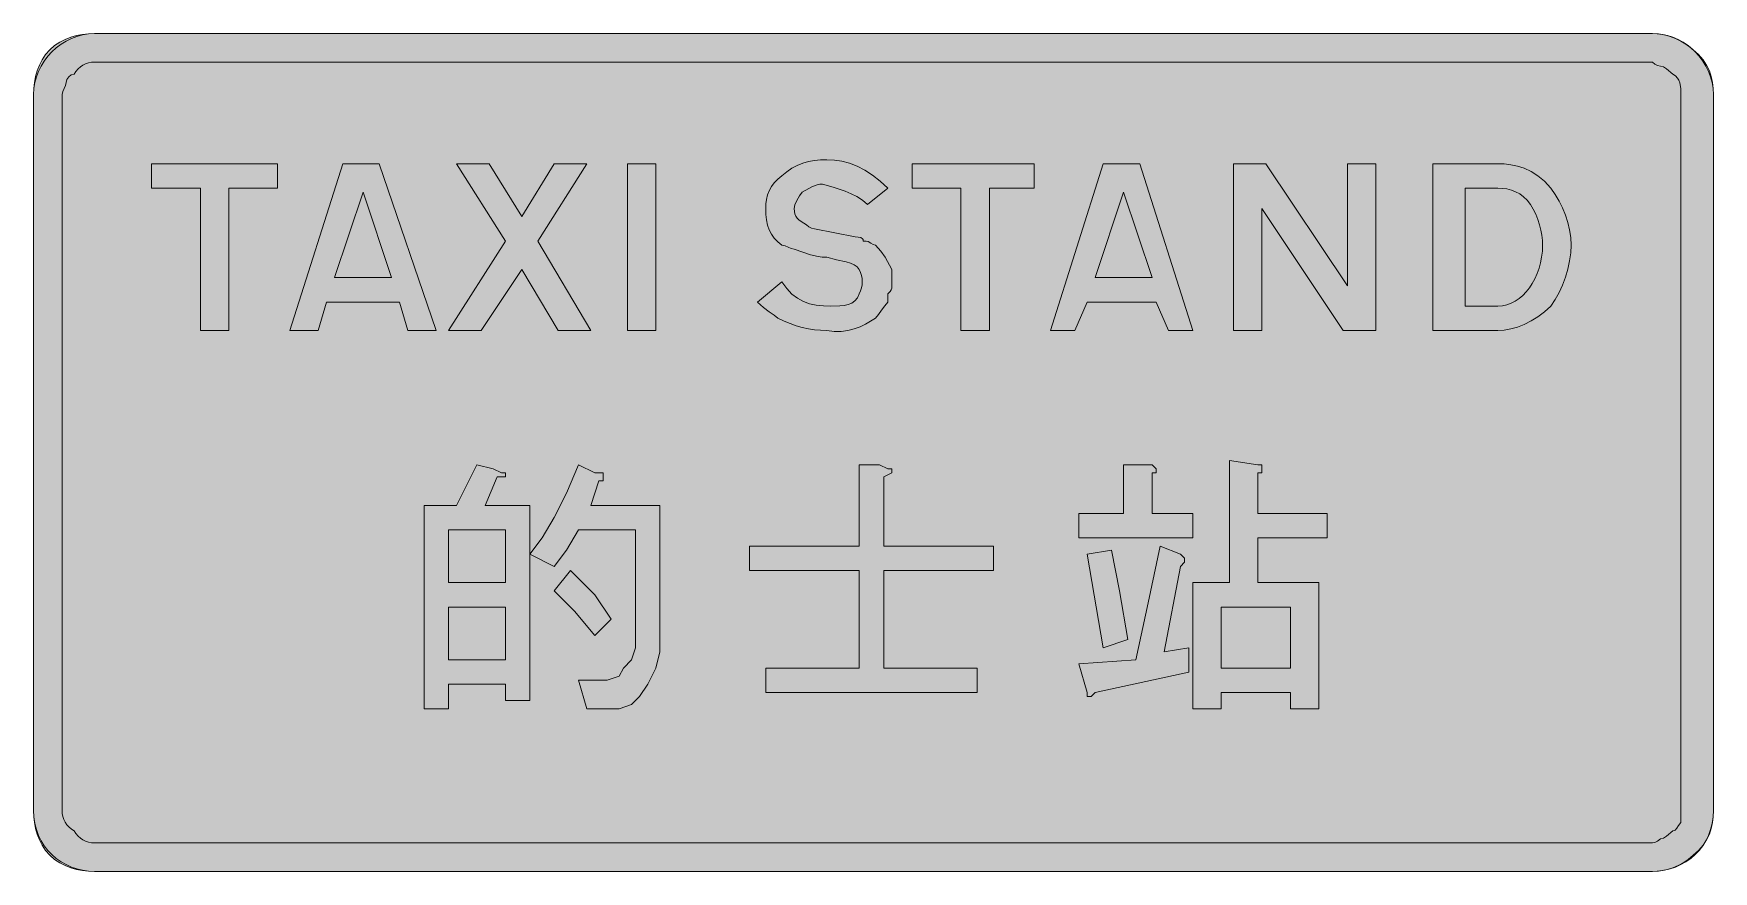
# Model space of a CAD drawing. Header units: metres. Extents: x 37 to 532, y 12 to 259.
import ezdxf

# ---------------------------------------------------------------- set-up
doc = ezdxf.new("R2010")
doc.units = ezdxf.units.M
for name, color, linetype, true_color in [('FILL_LIME_00FF00', 7, 'Continuous', 0x00ff00), ('FILL_WHITE_FFFFFF', 7, 'Continuous', 0xffffff), ('STROKE_LIME_00FF00', 7, 'Continuous', 0x00ff00)]:
    doc.layers.add(name, color=color, linetype=linetype, true_color=true_color)

msp = doc.modelspace()

# ---------------------------------------------------------------- hatches: boundary and pattern name
at = {"layer": 'FILL_LIME_00FF00', "true_color": 0x00ff00}
h = msp.add_hatch(color=7, dxfattribs=at)
h.dxf.hatch_style = 1
h.paths.add_polyline_path([(53.79, 19.98), (52.91, 20.14), (52.05, 20.43), (51.24, 20.82), (50.48, 21.33), (49.8, 21.94), (49.19, 22.68), (48.69, 23.52), (47.85, 24.02), (47.12, 24.63), (46.5, 25.31), (45.99, 26.07), (45.6, 26.88), (45.32, 27.74), (45.15, 28.62), (45.09, 29.52), (45.09, 240.72), (45.28, 241.62), (45.69, 242.52), (46.1, 243.42), (46.29, 244.32), (46.5, 245.2), (47.04, 245.97), (47.81, 246.51), (48.69, 246.72), (49.19, 247.56), (49.8, 248.29), (50.48, 248.91), (51.24, 249.42), (52.05, 249.81), (52.91, 250.09), (53.79, 250.26), (54.69, 250.32), (514.29, 250.32), (515.04, 249.72), (515.81, 249.31), (516.69, 249.12), (517.59, 248.91), (518.49, 248.37), (520.29, 246.72), (521.08, 246.22), (521.68, 245.61), (522.1, 244.93), (522.39, 244.17), (522.65, 242.5), (522.69, 240.72), (522.69, 29.52), (522.69, 25.92), (521.98, 25.04), (521.49, 24.27), (521, 23.73), (520.69, 23.57), (520.29, 23.52), (518.49, 21.87), (517.59, 21.33), (516.69, 21.12), (515.81, 20.43), (515.04, 20.07), (514.29, 19.92), (54.69, 19.92), (53.79, 19.98)])
at = {"layer": 'FILL_WHITE_FFFFFF', "true_color": 0xffffff}
h = msp.add_hatch(color=7, dxfattribs=at)
h.dxf.hatch_style = 1
h.paths.add_polyline_path([(514.29, 258.72), (515.69, 258.66), (517.18, 258.48), (518.72, 258.15), (520.29, 257.67), (521.86, 257.02), (523.4, 256.19), (524.89, 255.16), (526.29, 253.92), (527.93, 252.52), (529.25, 251.01), (530.3, 249.43), (531.09, 247.77), (531.66, 246.06), (532.03, 244.3), (532.23, 242.52), (532.29, 240.72), (532.29, 29.52), (532.23, 27.72), (532.03, 25.94), (531.66, 24.18), (531.09, 22.47), (530.3, 20.81), (529.25, 19.23), (527.93, 17.72), (526.29, 16.32), (524.89, 15.08), (523.4, 14.05), (521.86, 13.22), (520.29, 12.57), (518.72, 12.09), (517.18, 11.76), (515.69, 11.58), (514.29, 11.52), (54.69, 11.52), (52.89, 11.58), (51.11, 11.76), (49.35, 12.09), (47.64, 12.57), (45.98, 13.22), (44.4, 14.05), (42.89, 15.08), (41.49, 16.32), (40.25, 17.72), (39.22, 19.23), (38.39, 20.81), (37.74, 22.47), (37.26, 24.18), (36.93, 25.94), (36.75, 27.72), (36.69, 29.52), (36.69, 240.72), (36.75, 242.52), (36.93, 244.3), (37.26, 246.06), (37.74, 247.77), (38.39, 249.43), (39.22, 251.01), (40.25, 252.52), (41.49, 253.92), (42.89, 255.16), (44.4, 256.19), (45.98, 257.02), (47.64, 257.67), (49.35, 258.15), (51.11, 258.48), (52.89, 258.66), (54.69, 258.72), (514.29, 258.72)])
h = msp.add_hatch(color=7, dxfattribs=at)
h.dxf.hatch_style = 1
h.paths.add_polyline_path([(85.89, 171.12), (85.89, 213.12), (71.49, 213.12), (71.49, 220.32), (108.69, 220.32), (108.69, 213.12), (94.29, 213.12), (94.29, 171.12), (85.89, 171.12)])
h = msp.add_hatch(color=7, dxfattribs=at)
h.dxf.hatch_style = 1
h.paths.add_polyline_path([(155.49, 171.12), (147.09, 171.12), (144.69, 179.52), (123.09, 179.52), (120.69, 171.12), (112.29, 171.12), (127.89, 220.32), (138.69, 220.32), (155.49, 171.12)])
h.paths.add_polyline_path([(142.29, 186.72), (133.89, 211.92), (125.49, 186.72), (142.29, 186.72)], flags=16)
h = msp.add_hatch(color=7, dxfattribs=at)
h.dxf.hatch_style = 1
h.paths.add_polyline_path([(201.09, 171.12), (191.49, 171.12), (180.69, 189.12), (168.69, 171.12), (159.09, 171.12), (175.89, 197.52), (161.49, 220.32), (171.09, 220.32), (180.69, 204.72), (190.29, 220.32), (199.89, 220.32), (185.49, 197.52), (201.09, 171.12)])
h = msp.add_hatch(color=7, dxfattribs=at)
h.dxf.hatch_style = 1
h.paths.add_polyline_path([(220.29, 171.12), (211.89, 171.12), (211.89, 220.32), (220.29, 220.32), (220.29, 171.12)])
h = msp.add_hatch(color=7, dxfattribs=at)
h.dxf.hatch_style = 1
h.paths.add_polyline_path([(257.49, 185.52), (258.9, 183.49), (260.41, 181.86), (262.05, 180.61), (263.79, 179.67), (265.65, 179.02), (267.62, 178.6), (269.7, 178.38), (271.89, 178.32), (274.55, 178.38), (275.81, 178.51), (276.99, 178.77), (278.05, 179.2), (278.98, 179.84), (279.73, 180.73), (280.29, 181.92), (280.68, 182.82), (280.96, 183.72), (281.13, 184.62), (281.19, 185.52), (281.13, 186.42), (280.96, 187.32), (280.68, 188.22), (280.29, 189.12), (279.68, 189.91), (278.79, 190.53), (277.67, 191), (276.39, 191.37), (273.54, 191.99), (270.69, 192.72), (269.39, 192.77), (268.18, 192.93), (265.89, 193.47), (261.09, 195.12), (260.19, 195.31), (259.29, 195.72), (258.39, 196.13), (257.49, 196.32), (256.25, 197.28), (255.22, 198.34), (254.39, 199.53), (253.74, 200.82), (253.26, 202.23), (252.93, 203.74), (252.75, 205.38), (252.69, 207.12), (252.75, 208.47), (252.93, 209.8), (253.26, 211.11), (253.74, 212.37), (254.39, 213.58), (255.22, 214.71), (256.25, 215.77), (257.49, 216.72), (258.89, 217.96), (260.4, 218.99), (261.98, 219.82), (263.64, 220.47), (265.35, 220.95), (267.11, 221.28), (268.89, 221.46), (270.69, 221.52), (272.94, 221.41), (275.19, 221.05), (277.44, 220.44), (279.69, 219.57), (281.94, 218.41), (284.19, 216.96), (286.44, 215.2), (288.69, 213.12), (282.69, 208.32), (281.24, 209.56), (279.62, 210.61), (277.88, 211.48), (276.09, 212.22), (272.57, 213.38), (269.49, 214.32), (268.64, 214.27), (267.88, 214.11), (266.49, 213.57), (263.49, 211.92), (262.61, 210.83), (261.84, 209.52), (261.3, 208.21), (261.09, 207.12), (261.15, 206.27), (261.31, 205.53), (261.6, 204.86), (261.99, 204.27), (262.5, 203.73), (263.11, 203.24), (264.69, 202.32), (265.44, 201.72), (266.21, 201.31), (267.09, 201.12), (279.09, 198.72), (279.97, 198.7), (280.74, 198.57), (281.28, 198.21), (281.44, 197.92), (281.49, 197.52), (282.28, 197.47), (282.9, 197.33), (283.74, 196.92), (284.36, 196.51), (285.09, 196.32), (286.68, 194.52), (287.94, 192.72), (289.89, 189.12), (289.89, 186.72), (289.89, 185.52), (289.89, 184.32), (289.87, 183.61), (289.74, 183.12), (289.38, 182.63), (288.69, 181.92), (288.69, 179.52), (287.79, 178.43), (286.89, 177.12), (285.99, 175.81), (285.09, 174.72), (282.16, 172.98), (280.53, 172.21), (278.79, 171.57), (276.93, 171.1), (274.96, 170.84), (272.88, 170.83), (270.69, 171.12), (268.89, 171.18), (267.09, 171.34), (265.29, 171.63), (263.49, 172.02), (261.69, 172.53), (259.89, 173.14), (258.09, 173.88), (256.29, 174.72), (255.18, 175.64), (253.74, 176.67), (252.07, 177.93), (250.29, 179.52), (257.49, 185.52)])
h = msp.add_hatch(color=7, dxfattribs=at)
h.dxf.hatch_style = 1
h.paths.add_polyline_path([(318.69, 171.12), (310.29, 171.12), (310.29, 213.12), (295.89, 213.12), (295.89, 220.32), (331.89, 220.32), (331.89, 213.12), (318.69, 213.12), (318.69, 171.12)])
h = msp.add_hatch(color=7, dxfattribs=at)
h.dxf.hatch_style = 1
h.paths.add_polyline_path([(378.69, 171.12), (371.49, 171.12), (367.89, 179.52), (347.49, 179.52), (343.89, 171.12), (336.69, 171.12), (352.29, 220.32), (363.09, 220.32), (378.69, 171.12)])
h.paths.add_polyline_path([(366.69, 186.72), (358.29, 211.92), (349.89, 186.72), (366.69, 186.72)], flags=16)
h = msp.add_hatch(color=7, dxfattribs=at)
h.dxf.hatch_style = 1
h.paths.add_polyline_path([(390.69, 220.32), (400.29, 220.32), (424.29, 184.32), (424.29, 220.32), (432.69, 220.32), (432.69, 171.12), (423.09, 171.12), (399.09, 207.12), (399.09, 171.12), (390.69, 171.12), (390.69, 220.32)])
h = msp.add_hatch(color=7, dxfattribs=at)
h.dxf.hatch_style = 1
h.paths.add_polyline_path([(468.69, 220.32), (470.54, 220.26), (472.48, 220.04), (474.47, 219.62), (476.49, 218.97), (478.51, 218.03), (480.5, 216.78), (482.44, 215.15), (484.29, 213.12), (485.58, 211.27), (486.75, 209.31), (487.77, 207.28), (488.64, 205.17), (489.34, 203.01), (489.86, 200.8), (490.18, 198.57), (490.29, 196.32), (490.18, 194.02), (489.86, 191.65), (489.34, 189.25), (488.64, 186.87), (487.77, 184.54), (486.75, 182.31), (485.58, 180.23), (484.29, 178.32), (482.44, 176.63), (480.5, 175.17), (478.51, 173.93), (476.49, 172.92), (474.47, 172.13), (472.48, 171.57), (470.54, 171.23), (468.69, 171.12), (449.49, 171.12), (449.49, 220.32), (468.69, 220.32)])
h.paths.add_polyline_path([(468.69, 178.32), (470.02, 178.42), (471.32, 178.7), (472.58, 179.16), (473.79, 179.78), (474.94, 180.56), (476.03, 181.48), (477.05, 182.54), (477.99, 183.72), (478.85, 185.01), (479.61, 186.41), (480.28, 187.89), (480.84, 189.46), (481.29, 191.09), (481.62, 192.79), (481.82, 194.54), (481.89, 196.32), (481.83, 197.72), (481.67, 199.21), (481.38, 200.75), (480.99, 202.32), (480.48, 203.89), (479.87, 205.43), (479.13, 206.92), (478.29, 208.32), (477.34, 209.56), (476.28, 210.59), (475.15, 211.42), (473.94, 212.07), (472.68, 212.55), (471.37, 212.88), (470.04, 213.06), (468.69, 213.12), (459.09, 213.12), (459.09, 178.32), (468.69, 178.32)], flags=16)
h = msp.add_hatch(color=7, dxfattribs=at)
h.dxf.hatch_style = 1
h.paths.add_polyline_path([(175.89, 129.12), (175.89, 127.92), (173.49, 127.92), (169.89, 119.52), (183.09, 119.52), (183.09, 61.92), (175.89, 61.92), (175.89, 66.72), (159.09, 66.72), (159.09, 59.52), (151.89, 59.52), (151.89, 119.52), (161.49, 119.52), (167.49, 131.52), (172.29, 130.32), (174.69, 129.12), (175.89, 129.12)])
h.paths.add_polyline_path([(159.09, 112.32), (159.09, 96.72), (175.89, 96.72), (175.89, 112.32), (159.09, 112.32)], flags=16)
h.paths.add_polyline_path([(175.89, 89.52), (159.09, 89.52), (159.09, 73.92), (175.89, 73.92), (175.89, 89.52)], flags=16)
h = msp.add_hatch(color=7, dxfattribs=at)
h.dxf.hatch_style = 1
h.paths.add_polyline_path([(204.69, 129.12), (204.69, 127.92), (204.69, 126.72), (203.49, 126.72), (201.09, 119.52), (221.49, 119.52), (221.49, 91.92), (221.49, 83.52), (221.49, 76.32), (220.29, 71.52), (217.89, 66.72), (215.49, 63.12), (213.09, 60.72), (209.49, 59.52), (204.69, 59.52), (199.89, 59.52), (197.49, 67.92), (203.49, 67.92), (205.89, 67.92), (209.49, 69.12), (210.69, 71.52), (213.09, 73.92), (214.29, 77.52), (214.29, 82.32), (214.29, 87.12), (214.29, 91.92), (214.29, 112.32), (197.49, 112.32), (193.89, 106.32), (190.29, 101.52), (183.09, 105.12), (186.69, 109.92), (190.29, 115.92), (193.89, 123.12), (197.49, 131.52), (202.29, 129.12), (204.69, 129.12)])
h = msp.add_hatch(color=7, dxfattribs=at)
h.dxf.hatch_style = 1
h.paths.add_polyline_path([(288.69, 130.32), (289.89, 130.32), (289.89, 129.12), (287.49, 127.92), (287.49, 107.52), (319.89, 107.52), (319.89, 100.32), (287.49, 100.32), (287.49, 71.52), (315.09, 71.52), (315.09, 64.32), (252.69, 64.32), (252.69, 71.52), (280.29, 71.52), (280.29, 100.32), (247.89, 100.32), (247.89, 107.52), (280.29, 107.52), (280.29, 131.52), (286.29, 131.52), (288.69, 130.32)])
h = msp.add_hatch(color=7, dxfattribs=at)
h.dxf.hatch_style = 1
h.paths.add_polyline_path([(358.29, 117.12), (358.29, 131.52), (365.49, 131.52), (366.69, 131.52), (367.89, 130.32), (367.89, 129.12), (366.69, 129.12), (366.69, 117.12), (378.69, 117.12), (378.69, 109.92), (345.09, 109.92), (345.09, 117.12), (358.29, 117.12)])
h = msp.add_hatch(color=7, dxfattribs=at)
h.dxf.hatch_style = 1
h.paths.add_polyline_path([(389.49, 132.72), (397.89, 131.52), (399.09, 131.52), (399.09, 130.32), (399.09, 129.12), (397.89, 129.12), (397.89, 117.12), (418.29, 117.12), (418.29, 109.92), (397.89, 109.92), (397.89, 96.72), (415.89, 96.72), (415.89, 59.52), (407.49, 59.52), (407.49, 64.32), (387.09, 64.32), (387.09, 59.52), (378.69, 59.52), (378.69, 96.72), (389.49, 96.72), (389.49, 132.72)])
h.paths.add_polyline_path([(407.49, 89.52), (387.09, 89.52), (387.09, 71.52), (407.49, 71.52), (407.49, 89.52)], flags=16)
h = msp.add_hatch(color=7, dxfattribs=at)
h.dxf.hatch_style = 1
h.paths.add_polyline_path([(361.89, 73.92), (365.49, 90.72), (369.09, 107.52), (375.09, 105.12), (376.29, 103.92), (376.29, 102.72), (375.09, 101.52), (370.29, 76.32), (377.49, 77.52), (377.49, 70.32), (349.89, 64.32), (348.69, 63.12), (347.49, 63.12), (347.49, 64.32), (345.09, 72.72), (361.89, 73.92)])
h = msp.add_hatch(color=7, dxfattribs=at)
h.dxf.hatch_style = 1
h.paths.add_polyline_path([(347.49, 105.12), (354.69, 106.32), (357.09, 94.32), (359.49, 79.92), (352.29, 77.52), (347.49, 105.12)])
h = msp.add_hatch(color=7, dxfattribs=at)
h.dxf.hatch_style = 1
h.paths.add_polyline_path([(202.29, 93.12), (207.09, 85.92), (202.29, 81.12), (196.29, 88.32), (190.29, 94.32), (195.09, 100.32), (202.29, 93.12)])

# ---------------------------------------------------------------- linework, layer by layer
at = {"layer": 'FILL_LIME_00FF00', "lineweight": 0, "true_color": 0x00ff00}
msp.add_lwpolyline([(53.79, 19.98), (52.91, 20.14), (52.05, 20.43), (51.24, 20.82), (50.48, 21.33), (49.8, 21.94), (49.19, 22.68), (48.69, 23.52), (47.85, 24.02), (47.12, 24.63), (46.5, 25.31), (45.99, 26.07), (45.6, 26.88), (45.32, 27.74), (45.15, 28.62), (45.09, 29.52), (45.09, 240.72), (45.28, 241.62), (45.69, 242.52), (46.1, 243.42), (46.29, 244.32), (46.5, 245.2), (47.04, 245.97), (47.81, 246.51), (48.69, 246.72), (49.19, 247.56), (49.8, 248.29), (50.48, 248.91), (51.24, 249.42), (52.05, 249.81), (52.91, 250.09), (53.79, 250.26), (54.69, 250.32), (514.29, 250.32), (515.04, 249.72), (515.81, 249.31), (516.69, 249.12), (517.59, 248.91), (518.49, 248.37), (520.29, 246.72), (521.08, 246.22), (521.68, 245.61), (522.1, 244.93), (522.39, 244.17), (522.65, 242.5), (522.69, 240.72), (522.69, 29.52), (522.69, 25.92), (521.98, 25.04), (521.49, 24.27), (521, 23.73), (520.69, 23.57), (520.29, 23.52), (518.49, 21.87), (517.59, 21.33), (516.69, 21.12), (515.81, 20.43), (515.04, 20.07), (514.29, 19.92), (54.69, 19.92)], close=True, dxfattribs=at)
at = {"layer": 'FILL_WHITE_FFFFFF', "lineweight": 0, "true_color": 0xffffff}
for points in [[(514.29, 258.72), (515.69, 258.66), (517.18, 258.48), (518.72, 258.15), (520.29, 257.67), (521.86, 257.02), (523.4, 256.19), (524.89, 255.16), (526.29, 253.92), (527.93, 252.52), (529.25, 251.01), (530.3, 249.43), (531.09, 247.77), (531.66, 246.06), (532.03, 244.3), (532.23, 242.52), (532.29, 240.72), (532.29, 29.52), (532.23, 27.72), (532.03, 25.94), (531.66, 24.18), (531.09, 22.47), (530.3, 20.81), (529.25, 19.23), (527.93, 17.72), (526.29, 16.32), (524.89, 15.08), (523.4, 14.05), (521.86, 13.22), (520.29, 12.57), (518.72, 12.09), (517.18, 11.76), (515.69, 11.58), (514.29, 11.52), (54.69, 11.52), (52.89, 11.58), (51.11, 11.76), (49.35, 12.09), (47.64, 12.57), (45.98, 13.22), (44.4, 14.05), (42.89, 15.08), (41.49, 16.32), (40.25, 17.72), (39.22, 19.23), (38.39, 20.81), (37.74, 22.47), (37.26, 24.18), (36.93, 25.94), (36.75, 27.72), (36.69, 29.52), (36.69, 240.72), (36.75, 242.52), (36.93, 244.3), (37.26, 246.06), (37.74, 247.77), (38.39, 249.43), (39.22, 251.01), (40.25, 252.52), (41.49, 253.92), (42.89, 255.16), (44.4, 256.19), (45.98, 257.02), (47.64, 257.67), (49.35, 258.15), (51.11, 258.48), (52.89, 258.66), (54.69, 258.72)], [(85.89, 171.12), (85.89, 213.12), (71.49, 213.12), (71.49, 220.32), (108.69, 220.32), (108.69, 213.12), (94.29, 213.12), (94.29, 171.12)], [(155.49, 171.12), (147.09, 171.12), (144.69, 179.52), (123.09, 179.52), (120.69, 171.12), (112.29, 171.12), (127.89, 220.32), (138.69, 220.32)], [(201.09, 171.12), (191.49, 171.12), (180.69, 189.12), (168.69, 171.12), (159.09, 171.12), (175.89, 197.52), (161.49, 220.32), (171.09, 220.32), (180.69, 204.72), (190.29, 220.32), (199.89, 220.32), (185.49, 197.52)], [(220.29, 171.12), (211.89, 171.12), (211.89, 220.32), (220.29, 220.32)], [(257.49, 185.52), (258.9, 183.49), (260.41, 181.86), (262.05, 180.61), (263.79, 179.67), (265.65, 179.02), (267.62, 178.6), (269.7, 178.38), (271.89, 178.32), (274.55, 178.38), (275.81, 178.51), (276.99, 178.77), (278.05, 179.2), (278.98, 179.84), (279.73, 180.73), (280.29, 181.92), (280.68, 182.82), (280.96, 183.72), (281.13, 184.62), (281.19, 185.52), (281.13, 186.42), (280.96, 187.32), (280.68, 188.22), (280.29, 189.12), (279.68, 189.91), (278.79, 190.53), (277.67, 191), (276.39, 191.37), (273.54, 191.99), (270.69, 192.72), (269.39, 192.77), (268.18, 192.93), (265.89, 193.47), (261.09, 195.12), (260.19, 195.31), (259.29, 195.72), (258.39, 196.13), (257.49, 196.32), (256.25, 197.28), (255.22, 198.34), (254.39, 199.53), (253.74, 200.82), (253.26, 202.23), (252.93, 203.74), (252.75, 205.38), (252.69, 207.12), (252.75, 208.47), (252.93, 209.8), (253.26, 211.11), (253.74, 212.37), (254.39, 213.58), (255.22, 214.71), (256.25, 215.77), (257.49, 216.72), (258.89, 217.96), (260.4, 218.99), (261.98, 219.82), (263.64, 220.47), (265.35, 220.95), (267.11, 221.28), (268.89, 221.46), (270.69, 221.52), (272.94, 221.41), (275.19, 221.05), (277.44, 220.44), (279.69, 219.57), (281.94, 218.41), (284.19, 216.96), (286.44, 215.2), (288.69, 213.12), (282.69, 208.32), (281.24, 209.56), (279.62, 210.61), (277.88, 211.48), (276.09, 212.22), (272.57, 213.38), (269.49, 214.32), (268.64, 214.27), (267.88, 214.11), (266.49, 213.57), (263.49, 211.92), (262.61, 210.83), (261.84, 209.52), (261.3, 208.21), (261.09, 207.12), (261.15, 206.27), (261.31, 205.53), (261.6, 204.86), (261.99, 204.27), (262.5, 203.73), (263.11, 203.24), (264.69, 202.32), (265.44, 201.72), (266.21, 201.31), (267.09, 201.12), (279.09, 198.72), (279.97, 198.7), (280.74, 198.57), (281.28, 198.21), (281.44, 197.92), (281.49, 197.52), (282.28, 197.47), (282.9, 197.33), (283.74, 196.92), (284.36, 196.51), (285.09, 196.32), (286.68, 194.52), (287.94, 192.72), (289.89, 189.12), (289.89, 186.72), (289.89, 185.52), (289.89, 184.32), (289.87, 183.61), (289.74, 183.12), (289.38, 182.63), (288.69, 181.92), (288.69, 179.52), (287.79, 178.43), (286.89, 177.12), (285.99, 175.81), (285.09, 174.72), (282.16, 172.98), (280.53, 172.21), (278.79, 171.57), (276.93, 171.1), (274.96, 170.84), (272.88, 170.83), (270.69, 171.12), (268.89, 171.18), (267.09, 171.34), (265.29, 171.63), (263.49, 172.02), (261.69, 172.53), (259.89, 173.14), (258.09, 173.88), (256.29, 174.72), (255.18, 175.64), (253.74, 176.67), (252.07, 177.93), (250.29, 179.52)], [(318.69, 171.12), (310.29, 171.12), (310.29, 213.12), (295.89, 213.12), (295.89, 220.32), (331.89, 220.32), (331.89, 213.12), (318.69, 213.12)], [(378.69, 171.12), (371.49, 171.12), (367.89, 179.52), (347.49, 179.52), (343.89, 171.12), (336.69, 171.12), (352.29, 220.32), (363.09, 220.32)], [(390.69, 220.32), (400.29, 220.32), (424.29, 184.32), (424.29, 220.32), (432.69, 220.32), (432.69, 171.12), (423.09, 171.12), (399.09, 207.12), (399.09, 171.12), (390.69, 171.12)], [(468.69, 220.32), (470.54, 220.26), (472.48, 220.04), (474.47, 219.62), (476.49, 218.97), (478.51, 218.03), (480.5, 216.78), (482.44, 215.15), (484.29, 213.12), (485.58, 211.27), (486.75, 209.31), (487.77, 207.28), (488.64, 205.17), (489.34, 203.01), (489.86, 200.8), (490.18, 198.57), (490.29, 196.32), (490.18, 194.02), (489.86, 191.65), (489.34, 189.25), (488.64, 186.87), (487.77, 184.54), (486.75, 182.31), (485.58, 180.23), (484.29, 178.32), (482.44, 176.63), (480.5, 175.17), (478.51, 173.93), (476.49, 172.92), (474.47, 172.13), (472.48, 171.57), (470.54, 171.23), (468.69, 171.12), (449.49, 171.12), (449.49, 220.32)], [(468.69, 178.32), (470.02, 178.42), (471.32, 178.7), (472.58, 179.16), (473.79, 179.78), (474.94, 180.56), (476.03, 181.48), (477.05, 182.54), (477.99, 183.72), (478.85, 185.01), (479.61, 186.41), (480.28, 187.89), (480.84, 189.46), (481.29, 191.09), (481.62, 192.79), (481.82, 194.54), (481.89, 196.32), (481.83, 197.72), (481.67, 199.21), (481.38, 200.75), (480.99, 202.32), (480.48, 203.89), (479.87, 205.43), (479.13, 206.92), (478.29, 208.32), (477.34, 209.56), (476.28, 210.59), (475.15, 211.42), (473.94, 212.07), (472.68, 212.55), (471.37, 212.88), (470.04, 213.06), (468.69, 213.12), (459.09, 213.12), (459.09, 178.32)], [(142.29, 186.72), (133.89, 211.92), (125.49, 186.72)], [(366.69, 186.72), (358.29, 211.92), (349.89, 186.72)], [(175.89, 129.12), (175.89, 127.92), (173.49, 127.92), (169.89, 119.52), (183.09, 119.52), (183.09, 61.92), (175.89, 61.92), (175.89, 66.72), (159.09, 66.72), (159.09, 59.52), (151.89, 59.52), (151.89, 119.52), (161.49, 119.52), (167.49, 131.52), (172.29, 130.32), (174.69, 129.12)], [(204.69, 129.12), (204.69, 127.92), (204.69, 126.72), (203.49, 126.72), (201.09, 119.52), (221.49, 119.52), (221.49, 91.92), (221.49, 83.52), (221.49, 76.32), (220.29, 71.52), (217.89, 66.72), (215.49, 63.12), (213.09, 60.72), (209.49, 59.52), (204.69, 59.52), (199.89, 59.52), (197.49, 67.92), (203.49, 67.92), (205.89, 67.92), (209.49, 69.12), (210.69, 71.52), (213.09, 73.92), (214.29, 77.52), (214.29, 82.32), (214.29, 87.12), (214.29, 91.92), (214.29, 112.32), (197.49, 112.32), (193.89, 106.32), (190.29, 101.52), (183.09, 105.12), (186.69, 109.92), (190.29, 115.92), (193.89, 123.12), (197.49, 131.52), (202.29, 129.12)], [(288.69, 130.32), (289.89, 130.32), (289.89, 129.12), (287.49, 127.92), (287.49, 107.52), (319.89, 107.52), (319.89, 100.32), (287.49, 100.32), (287.49, 71.52), (315.09, 71.52), (315.09, 64.32), (252.69, 64.32), (252.69, 71.52), (280.29, 71.52), (280.29, 100.32), (247.89, 100.32), (247.89, 107.52), (280.29, 107.52), (280.29, 131.52), (286.29, 131.52)], [(358.29, 117.12), (358.29, 131.52), (365.49, 131.52), (366.69, 131.52), (367.89, 130.32), (367.89, 129.12), (366.69, 129.12), (366.69, 117.12), (378.69, 117.12), (378.69, 109.92), (345.09, 109.92), (345.09, 117.12)], [(389.49, 132.72), (397.89, 131.52), (399.09, 131.52), (399.09, 130.32), (399.09, 129.12), (397.89, 129.12), (397.89, 117.12), (418.29, 117.12), (418.29, 109.92), (397.89, 109.92), (397.89, 96.72), (415.89, 96.72), (415.89, 59.52), (407.49, 59.52), (407.49, 64.32), (387.09, 64.32), (387.09, 59.52), (378.69, 59.52), (378.69, 96.72), (389.49, 96.72)], [(159.09, 112.32), (159.09, 96.72), (175.89, 96.72), (175.89, 112.32)], [(361.89, 73.92), (365.49, 90.72), (369.09, 107.52), (375.09, 105.12), (376.29, 103.92), (376.29, 102.72), (375.09, 101.52), (370.29, 76.32), (377.49, 77.52), (377.49, 70.32), (349.89, 64.32), (348.69, 63.12), (347.49, 63.12), (347.49, 64.32), (345.09, 72.72)], [(347.49, 105.12), (354.69, 106.32), (357.09, 94.32), (359.49, 79.92), (352.29, 77.52)], [(202.29, 93.12), (207.09, 85.92), (202.29, 81.12), (196.29, 88.32), (190.29, 94.32), (195.09, 100.32)], [(175.89, 89.52), (159.09, 89.52), (159.09, 73.92), (175.89, 73.92)], [(407.49, 89.52), (387.09, 89.52), (387.09, 71.52), (407.49, 71.52)]]:
    msp.add_lwpolyline(points, close=True, dxfattribs=at)
at = {"layer": 'STROKE_LIME_00FF00', "lineweight": 0, "true_color": 0x00ff00}
msp.add_lwpolyline([(532.29, 240.72), (532.19, 242.5), (531.91, 244.25), (531.45, 245.95), (530.83, 247.58), (530.05, 249.15), (529.13, 250.63), (528.07, 252.03), (526.89, 253.32), (525.6, 254.5), (524.2, 255.56), (522.72, 256.48), (521.15, 257.26), (519.52, 257.88), (517.82, 258.34), (516.07, 258.62), (514.29, 258.72), (54.69, 258.72), (52.91, 258.62), (51.16, 258.34), (49.46, 257.88), (47.83, 257.26), (46.26, 256.48), (44.78, 255.56), (43.38, 254.5), (42.09, 253.32), (40.91, 252.03), (39.85, 250.63), (38.93, 249.15), (38.15, 247.58), (37.53, 245.95), (37.07, 244.25), (36.79, 242.5), (36.69, 240.72), (36.69, 29.52), (36.79, 27.54), (37.07, 25.65), (37.53, 23.85), (38.15, 22.15), (38.93, 20.56), (39.85, 19.08), (40.91, 17.71), (42.09, 16.47), (43.38, 15.35), (44.78, 14.37), (46.26, 13.52), (47.83, 12.81), (49.46, 12.26), (51.16, 11.85), (52.91, 11.6), (54.69, 11.52), (514.29, 11.52), (516.07, 11.6), (517.82, 11.85), (519.52, 12.26), (521.15, 12.81), (522.72, 13.52), (524.2, 14.37), (525.6, 15.35), (526.89, 16.47), (528.07, 17.71), (529.13, 19.08), (530.05, 20.56), (530.83, 22.15), (531.45, 23.85), (531.91, 25.65), (532.19, 27.54), (532.29, 29.52), (532.29, 240.72)], dxfattribs=at)

doc.saveas('drawing.dxf')
